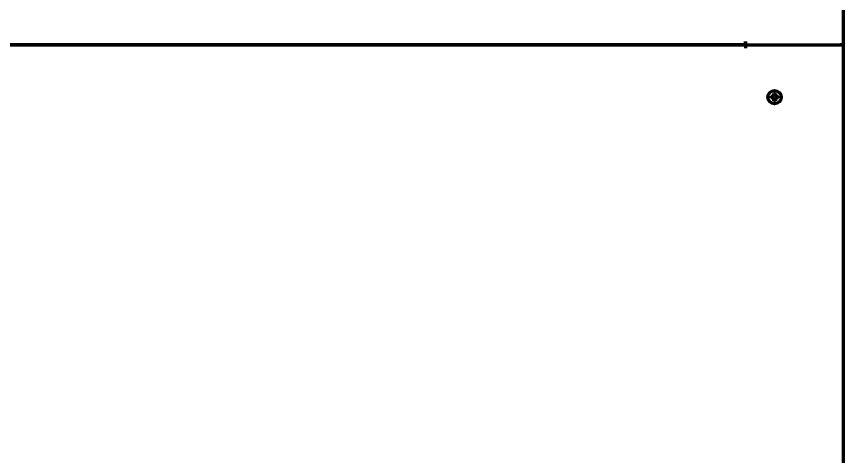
# Model space of a CAD drawing. Header units: inches. Extents: x -2898 to 7248, y 606 to 5598.
# Drawn here: x 3034.5 to 3532.5, y 873.6 to 1138.5 of the extents above; entities that cross this region are included whole.
import ezdxf

# ---------------------------------------------------------------- set-up
doc = ezdxf.new("R2010")
doc.units = ezdxf.units.IN

msp = doc.modelspace()

# ---------------------------------------------------------------- linework, layer by layer
at = {"linetype": 'Continuous', "lineweight": 70}
for p, q in [((3532.55, 1121.45), (3532.55, 1608.25)), ((3473.55, 1121.45), (2696.55, 1121.45)), ((2696.55, 1121.42), (3473.55, 1121.42)), ((3473.55, 1121.45), (3473.55, 1123.45)), ((3473.57, 1123.45), (3473.55, 1123.45)), ((3473.55, 1121.45), (3473.55, 1121.42)), ((3473.55, 1121.42), (3473.55, 1119.42)), ((3473.57, 1123.45), (3473.57, 1121.45)), ((3473.57, 1121.45), (3530.55, 1121.45)), ((3473.57, 1121.42), (3530.55, 1121.42)), ((3473.57, 1121.42), (3473.57, 1119.42)), ((3475.05, 1121.42), (3475.05, 1121.47)), ((3530.55, 1121.45), (3532.55, 1121.45)), ((3532.55, 1121.42), (3530.55, 1121.42)), ((3531.05, 1121.43), (3531.05, 1121.46)), ((3532.55, 786.25), (3532.55, 1121.42)), ((3473.57, 1119.42), (3473.55, 1119.42)), ((3488.75, 1089.92), (3488.75, 1090.42)), ((3488.75, 1089.42), (3488.75, 1089.92)), ((3493.35, 1090.42), (3493.35, 1089.92)), ((3493.35, 1089.92), (3493.35, 1089.42))]:
    msp.add_line(p, q, dxfattribs=at)
msp.add_circle((3491.05, 1089.92), 4, dxfattribs=at)
for points in [[(3490.05, 1090.42), (3490.07, 1090.44), (3490.12, 1090.49), (3490.19, 1090.56), (3490.26, 1090.63), (3490.33, 1090.7), (3490.4, 1090.78), (3490.48, 1090.85), (3490.52, 1090.9), (3490.55, 1090.92)], [(3490.55, 1090.92), (3490.55, 1090.97), (3490.55, 1091.08), (3490.55, 1091.24), (3490.55, 1091.4), (3490.55, 1091.56), (3490.55, 1091.71), (3490.55, 1091.87), (3490.55, 1092.03), (3490.55, 1092.16), (3490.55, 1092.22)], [(3490.55, 1092.22), (3490.71, 1092.22), (3491.05, 1092.22), (3491.38, 1092.22), (3491.55, 1092.22)], [(3491.55, 1090.92), (3491.57, 1090.89), (3491.62, 1090.84), (3491.7, 1090.77), (3491.77, 1090.7), (3491.84, 1090.63), (3491.91, 1090.56), (3491.98, 1090.49), (3492.02, 1090.44), (3492.05, 1090.42)], [(3490.05, 1089.42), (3489.99, 1089.42), (3489.88, 1089.42), (3489.72, 1089.42), (3489.56, 1089.42), (3489.41, 1089.42), (3489.26, 1089.42), (3489.1, 1089.42), (3488.93, 1089.42), (3488.81, 1089.42), (3488.75, 1089.42)], [(3490.55, 1088.92), (3490.52, 1088.95), (3490.47, 1089), (3490.4, 1089.07), (3490.32, 1089.14), (3490.25, 1089.21), (3490.18, 1089.28), (3490.12, 1089.35), (3490.07, 1089.4), (3490.05, 1089.42)], [(3491.55, 1087.62), (3491.38, 1087.62), (3491.05, 1087.62), (3490.71, 1087.62), (3490.55, 1087.62)], [(3492.05, 1089.42), (3492.02, 1089.4), (3491.98, 1089.35), (3491.9, 1089.28), (3491.83, 1089.21), (3491.76, 1089.13), (3491.69, 1089.06), (3491.62, 1088.99), (3491.57, 1088.94), (3491.55, 1088.92)], [(3491.55, 1088.92), (3491.55, 1088.86), (3491.55, 1088.76), (3491.55, 1088.6), (3491.55, 1088.44), (3491.55, 1088.28), (3491.55, 1088.13), (3491.55, 1087.97), (3491.55, 1087.81), (3491.55, 1087.68), (3491.55, 1087.62)], [(3492.05, 1090.42), (3492.1, 1090.42), (3492.21, 1090.42), (3492.37, 1090.42), (3492.53, 1090.42), (3492.69, 1090.42), (3492.84, 1090.42), (3492.99, 1090.42), (3493.16, 1090.42), (3493.28, 1090.42), (3493.35, 1090.42)]]:
    msp.add_open_spline(points, degree=3, dxfattribs=at)
for points in [[(3491.55, 1092.22), (3491.55, 1092.02), (3491.55, 1091.81), (3491.55, 1091.48), (3491.55, 1091.37), (3491.55, 1091.15), (3491.55, 1091.03), (3491.55, 1090.92)], [(3488.75, 1090.42), (3488.95, 1090.42), (3489.16, 1090.42), (3489.48, 1090.42), (3489.59, 1090.42), (3489.82, 1090.42), (3489.93, 1090.42), (3490.05, 1090.42)], [(3490.55, 1087.62), (3490.55, 1087.82), (3490.55, 1088.03), (3490.55, 1088.36), (3490.55, 1088.47), (3490.55, 1088.69), (3490.55, 1088.8), (3490.55, 1088.92)], [(3493.35, 1089.42), (3493.14, 1089.42), (3492.93, 1089.42), (3492.61, 1089.42), (3492.5, 1089.42), (3492.28, 1089.42), (3492.16, 1089.42), (3492.05, 1089.42)]]:
    msp.add_open_spline(points, degree=3, knots=[0, 0, 0, 0, 0.5, 0.5, 0.75, 0.75, 1, 1, 1, 1], dxfattribs=at)

doc.saveas('drawing.dxf')
